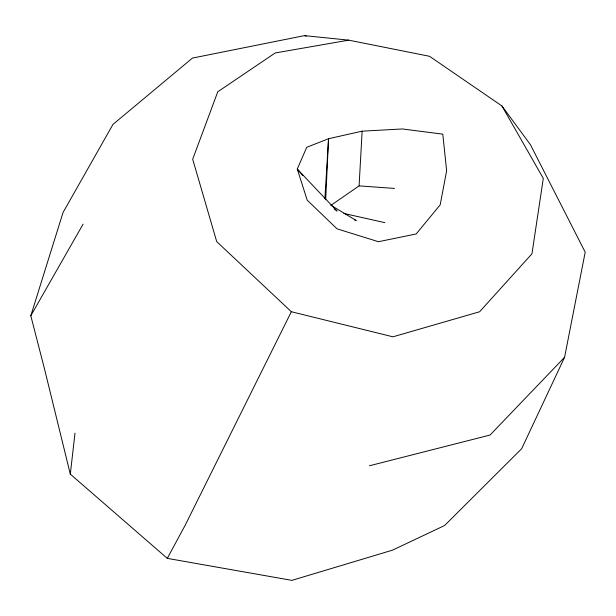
<?xml version="1.0" encoding="UTF-8"?>
<svg xmlns="http://www.w3.org/2000/svg" width="616" height="616" viewBox="0 0 616 616"><rect width="100%" height="100%" fill="white"/><g stroke="black" fill="none" stroke-linecap="round" stroke-linejoin="round"><path stroke-width="0.92" d="M325.687 199.738L328.536 138.731L362.139 131.169L402.387 128.96L442.796 134.149L446.638 170.724L440.178 204.866L416.162 233.972L378.455 241.711L337.006 228.821L307.184 200.146L297.274 169.054L306.73 147.301L328.536 138.731L324.894 198.652M330.754 205.467L359.09 185.878L362.139 131.169M70.309 474.143L44.591 369.261L30.8 315.754L63.063 212.458L112.967 124.409L192.446 58.081L304.45 35.628L348.695 40.155L429.514 56.287L501.94 105.967L530.43 144.706L585.2 252.167L564.579 357.295L521.675 448.702L444.613 525.51L392.461 550.173L291.899 580.372L167.29 558.373L70.309 474.143L74.998 433.163M348.695 40.155L275.206 52.968L217.779 91.776L192.692 159.221L216.709 241.611L291.345 311.727L185.177 525.248L167.29 558.373M30.8 315.754L83.075 224.17M564.579 357.295L490.067 435.035L369.454 465.773M359.09 185.878L394.486 188.419M343.859 213.452L384.823 222.645M291.345 311.727L392.931 336.813L479.602 311.765L531.955 253.8L543.304 178.409L501.94 105.967M304.45 35.628L306.298 36.152M354.446 219.881L356.217 220.528L331.993 205.898M334.149 208.801L337.052 211.042L297.274 169.054L302.764 175.545"/></g></svg>
